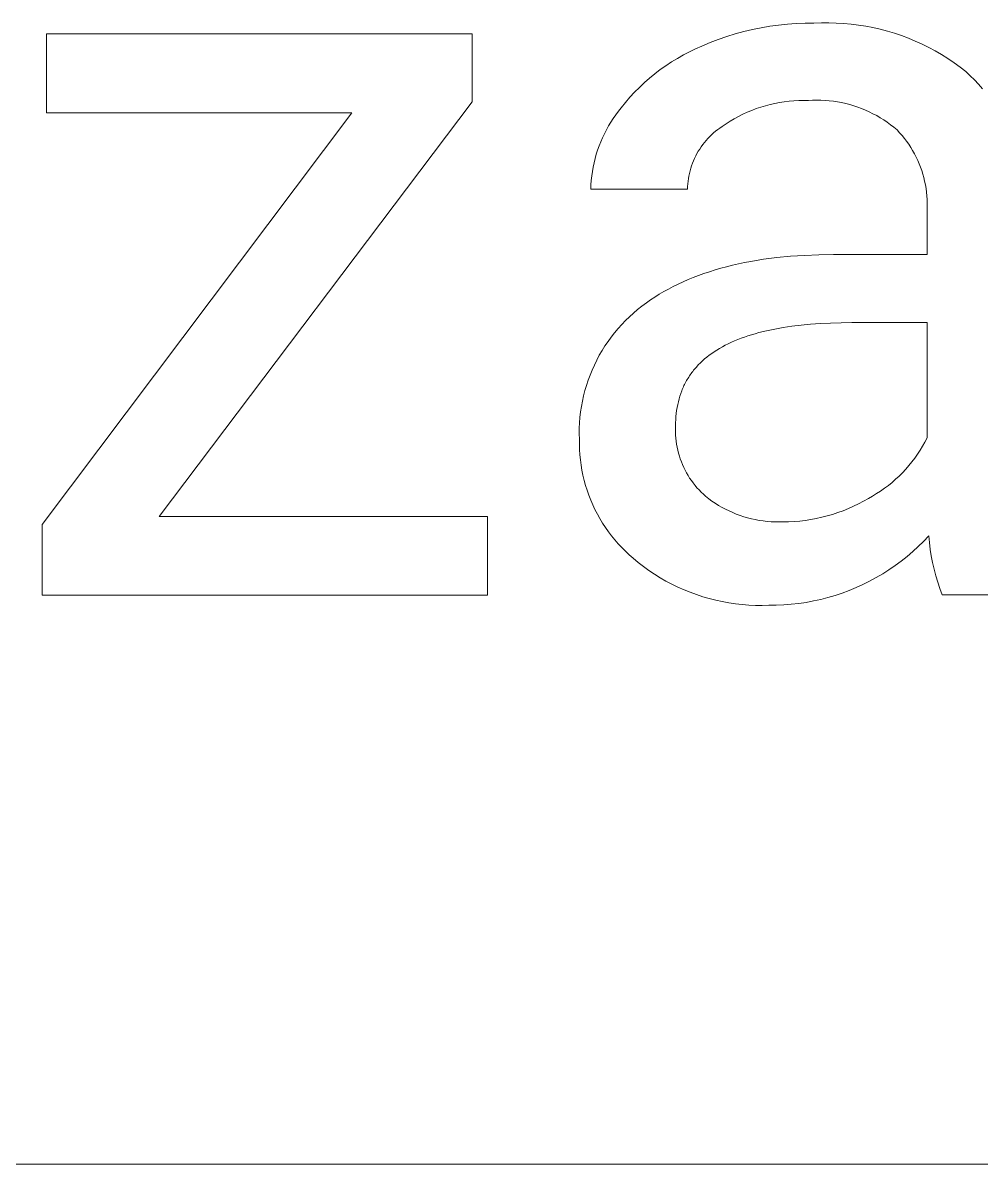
# Model space of a CAD drawing. Header units: millimetres. Extents: x -582 to 3448, y -204 to 2611.
# Drawn here: x 2303.6 to 2352, y 21 to 78.7 of the extents above; entities that cross this region are included whole.
import ezdxf

# ---------------------------------------------------------------- set-up
doc = ezdxf.new("R2010")
doc.units = ezdxf.units.MM
doc.header["$MEASUREMENT"] = 0
doc.layers.add('Domyślny', color=7, linetype='Continuous', true_color=0x000000)

msp = doc.modelspace()

# ---------------------------------------------------------------- linework, layer by layer
at = {"layer": 'Domyślny', "color": 18, "lineweight": 15, "true_color": 0x000000}
for p, q in [((2340.453, 78.365), (2340.892, 78.455)), ((2340.892, 78.455), (2341.333, 78.53)), ((2341.333, 78.53), (2341.777, 78.59)), ((2341.777, 78.59), (2342.223, 78.635)), ((2342.223, 78.635), (2342.67, 78.666)), ((2342.67, 78.666), (2343.118, 78.682)), ((2343.118, 78.682), (2343.566, 78.684)), ((2343.566, 78.684), (2343.94, 78.7)), ((2343.94, 78.7), (2344.314, 78.703)), ((2344.314, 78.703), (2344.689, 78.694)), ((2344.689, 78.694), (2345.063, 78.673)), ((2345.063, 78.673), (2345.436, 78.639)), ((2345.436, 78.639), (2345.807, 78.592)), ((2345.807, 78.592), (2346.177, 78.533)), ((2346.177, 78.533), (2346.545, 78.462)), ((2346.545, 78.462), (2346.91, 78.379)), ((2304.798, 74.154), (2304.798, 78.154)), ((2304.798, 78.154), (2326.297, 78.154)), ((2326.297, 78.154), (2326.297, 74.718)), ((2338.315, 77.704), (2338.733, 77.864)), ((2338.733, 77.864), (2339.157, 78.011)), ((2339.157, 78.011), (2339.585, 78.143)), ((2339.585, 78.143), (2340.017, 78.261)), ((2340.017, 78.261), (2340.453, 78.365)), ((2346.91, 78.379), (2347.272, 78.283)), ((2347.272, 78.283), (2347.631, 78.176)), ((2347.631, 78.176), (2347.986, 78.056)), ((2347.986, 78.056), (2348.337, 77.925)), ((2348.337, 77.925), (2348.683, 77.782)), ((2337.274, 77.241), (2337.586, 77.39)), ((2337.586, 77.39), (2337.902, 77.53)), ((2337.902, 77.53), (2338.315, 77.704)), ((2348.683, 77.782), (2349.024, 77.628)), ((2349.024, 77.628), (2349.36, 77.462)), ((2349.36, 77.462), (2349.69, 77.285)), ((2349.69, 77.285), (2350.014, 77.097)), ((2336.083, 76.538), (2336.372, 76.729)), ((2336.372, 76.729), (2336.667, 76.909)), ((2336.667, 76.909), (2336.967, 77.08)), ((2336.967, 77.08), (2337.274, 77.241)), ((2350.014, 77.097), (2350.332, 76.899)), ((2350.332, 76.899), (2350.642, 76.69)), ((2350.642, 76.69), (2350.946, 76.47)), ((2335.259, 75.909), (2335.526, 76.128)), ((2335.526, 76.128), (2335.801, 76.338)), ((2335.801, 76.338), (2336.083, 76.538)), ((2350.946, 76.47), (2351.242, 76.241)), ((2351.242, 76.241), (2351.463, 76.033)), ((2334.746, 75.444), (2334.999, 75.681)), ((2334.999, 75.681), (2335.259, 75.909)), ((2351.463, 76.033), (2351.677, 75.818)), ((2351.677, 75.818), (2351.883, 75.596)), ((2351.883, 75.596), (2352.082, 75.366)), ((2334.267, 74.946), (2334.502, 75.199)), ((2334.502, 75.199), (2334.746, 75.444)), ((2326.297, 74.718), (2310.488, 53.755)), ((2333.683, 74.241), (2333.822, 74.416)), ((2333.822, 74.416), (2334.04, 74.685)), ((2334.04, 74.685), (2334.267, 74.946)), ((2340.877, 74.447), (2340.646, 74.368)), ((2341.111, 74.517), (2340.877, 74.447)), ((2341.347, 74.58), (2341.111, 74.517)), ((2341.585, 74.634), (2341.347, 74.58)), ((2341.825, 74.68), (2341.585, 74.634)), ((2342.066, 74.717), (2341.825, 74.68)), ((2342.308, 74.746), (2342.066, 74.717)), ((2342.552, 74.767), (2342.308, 74.746)), ((2342.796, 74.779), (2342.552, 74.767)), ((2343.04, 74.783), (2342.796, 74.779)), ((2343.284, 74.778), (2343.04, 74.783)), ((2343.494, 74.79), (2343.284, 74.778)), ((2343.705, 74.794), (2343.494, 74.79)), ((2343.916, 74.792), (2343.705, 74.794)), ((2344.126, 74.782), (2343.916, 74.792)), ((2344.336, 74.764), (2344.126, 74.782)), ((2344.545, 74.74), (2344.336, 74.764)), ((2344.754, 74.708), (2344.545, 74.74)), ((2344.961, 74.67), (2344.754, 74.708)), ((2345.167, 74.624), (2344.961, 74.67)), ((2345.371, 74.572), (2345.167, 74.624)), ((2345.573, 74.512), (2345.371, 74.572)), ((2345.773, 74.446), (2345.573, 74.512)), ((2345.971, 74.372), (2345.773, 74.446)), ((2304.569, 53.366), (2320.218, 74.154)), ((2320.218, 74.154), (2304.798, 74.154)), ((2333.301, 73.689), (2333.422, 73.877)), ((2333.422, 73.877), (2333.549, 74.061)), ((2333.549, 74.061), (2333.683, 74.241)), ((2339.538, 73.858), (2339.328, 73.734)), ((2339.753, 73.975), (2339.538, 73.858)), ((2339.971, 74.085), (2339.753, 73.975)), ((2340.192, 74.187), (2339.971, 74.085)), ((2340.418, 74.282), (2340.192, 74.187)), ((2340.646, 74.368), (2340.418, 74.282)), ((2346.166, 74.292), (2345.971, 74.372)), ((2346.358, 74.206), (2346.166, 74.292)), ((2346.547, 74.113), (2346.358, 74.206)), ((2346.733, 74.013), (2346.547, 74.113)), ((2346.915, 73.907), (2346.733, 74.013)), ((2347.093, 73.795), (2346.915, 73.907)), ((2332.975, 73.102), (2333.077, 73.301)), ((2333.077, 73.301), (2333.186, 73.497)), ((2333.186, 73.497), (2333.301, 73.689)), ((2338.702, 73.308), (2338.597, 73.225)), ((2338.811, 73.388), (2338.702, 73.308)), ((2338.922, 73.463), (2338.811, 73.388)), ((2339.123, 73.602), (2338.922, 73.463)), ((2339.328, 73.734), (2339.123, 73.602)), ((2347.268, 73.677), (2347.093, 73.795)), ((2347.438, 73.554), (2347.268, 73.677)), ((2347.605, 73.424), (2347.438, 73.554)), ((2347.766, 73.289), (2347.605, 73.424)), ((2347.893, 73.152), (2347.766, 73.289)), ((2332.711, 72.485), (2332.792, 72.693)), ((2332.792, 72.693), (2332.88, 72.899)), ((2332.88, 72.899), (2332.975, 73.102)), ((2338.029, 72.654), (2337.947, 72.548)), ((2338.115, 72.758), (2338.029, 72.654)), ((2338.205, 72.858), (2338.115, 72.758)), ((2338.298, 72.955), (2338.205, 72.858)), ((2338.394, 73.048), (2338.298, 72.955)), ((2338.494, 73.139), (2338.394, 73.048)), ((2338.597, 73.225), (2338.494, 73.139)), ((2348.015, 73.012), (2347.893, 73.152)), ((2348.131, 72.867), (2348.015, 73.012)), ((2348.243, 72.719), (2348.131, 72.867)), ((2348.35, 72.567), (2348.243, 72.719)), ((2332.569, 72.06), (2332.636, 72.274)), ((2332.636, 72.274), (2332.711, 72.485)), ((2337.655, 72.097), (2337.592, 71.978)), ((2337.722, 72.213), (2337.655, 72.097)), ((2337.793, 72.328), (2337.722, 72.213)), ((2337.868, 72.439), (2337.793, 72.328)), ((2337.947, 72.548), (2337.868, 72.439)), ((2348.452, 72.411), (2348.35, 72.567)), ((2348.548, 72.252), (2348.452, 72.411)), ((2348.639, 72.09), (2348.548, 72.252)), ((2348.724, 71.924), (2348.639, 72.09)), ((2332.41, 71.408), (2332.456, 71.627)), ((2332.456, 71.627), (2332.509, 71.844)), ((2332.509, 71.844), (2332.569, 72.06)), ((2337.429, 71.609), (2337.384, 71.483)), ((2337.48, 71.734), (2337.429, 71.609)), ((2337.534, 71.857), (2337.48, 71.734)), ((2337.592, 71.978), (2337.534, 71.857)), ((2348.804, 71.756), (2348.724, 71.924)), ((2348.877, 71.585), (2348.804, 71.756)), ((2348.945, 71.412), (2348.877, 71.585)), ((2332.317, 70.743), (2332.341, 70.966)), ((2332.341, 70.966), (2332.372, 71.187)), ((2332.372, 71.187), (2332.41, 71.408)), ((2337.246, 70.964), (2337.223, 70.831)), ((2337.274, 71.095), (2337.246, 70.964)), ((2337.306, 71.226), (2337.274, 71.095)), ((2337.343, 71.355), (2337.306, 71.226)), ((2337.384, 71.483), (2337.343, 71.355)), ((2349.007, 71.237), (2348.945, 71.412)), ((2349.063, 71.06), (2349.007, 71.237)), ((2349.113, 70.881), (2349.063, 71.06)), ((2332.292, 70.296), (2332.301, 70.52)), ((2332.301, 70.52), (2332.317, 70.743)), ((2337.182, 70.43), (2337.177, 70.296)), ((2337.191, 70.564), (2337.182, 70.43)), ((2337.205, 70.698), (2337.191, 70.564)), ((2337.223, 70.831), (2337.205, 70.698)), ((2349.157, 70.7), (2349.113, 70.881)), ((2349.195, 70.518), (2349.157, 70.7)), ((2349.226, 70.335), (2349.195, 70.518)), ((2337.177, 70.296), (2332.292, 70.296)), ((2349.251, 70.15), (2349.226, 70.335)), ((2349.27, 69.965), (2349.251, 70.15)), ((2349.283, 69.78), (2349.27, 69.965)), ((2349.289, 69.594), (2349.283, 69.78)), ((2349.283, 69.222), (2349.289, 69.408)), ((2349.283, 66.994), (2349.283, 69.222)), ((2349.289, 69.408), (2349.289, 69.594)), ((2341.686, 66.841), (2342.373, 66.908)), ((2342.373, 66.908), (2343.08, 66.956)), ((2343.08, 66.956), (2343.809, 66.985)), ((2343.809, 66.985), (2344.559, 66.994)), ((2344.559, 66.994), (2349.283, 66.994)), ((2338.855, 66.303), (2339.149, 66.382)), ((2339.149, 66.382), (2339.447, 66.456)), ((2339.447, 66.456), (2339.751, 66.525)), ((2339.751, 66.525), (2340.06, 66.59)), ((2340.06, 66.59), (2340.375, 66.65)), ((2340.375, 66.65), (2341.02, 66.755)), ((2341.02, 66.755), (2341.686, 66.841)), ((2337.207, 65.731), (2337.468, 65.838)), ((2337.468, 65.838), (2337.735, 65.941)), ((2337.735, 65.941), (2338.007, 66.038)), ((2338.007, 66.038), (2338.285, 66.131)), ((2338.285, 66.131), (2338.567, 66.22)), ((2338.567, 66.22), (2338.855, 66.303)), ((2335.981, 65.123), (2336.215, 65.254)), ((2336.215, 65.254), (2336.455, 65.38)), ((2336.455, 65.38), (2336.701, 65.502)), ((2336.701, 65.502), (2336.951, 65.619)), ((2336.951, 65.619), (2337.207, 65.731)), ((2335.097, 64.552), (2335.31, 64.702)), ((2335.31, 64.702), (2335.528, 64.847)), ((2335.528, 64.847), (2335.752, 64.987)), ((2335.752, 64.987), (2335.981, 65.123)), ((2334.243, 63.855), (2334.447, 64.04)), ((2334.447, 64.04), (2334.658, 64.218)), ((2334.658, 64.218), (2334.875, 64.389)), ((2334.875, 64.389), (2335.097, 64.552)), ((2333.67, 63.259), (2333.854, 63.464)), ((2333.854, 63.464), (2334.045, 63.663)), ((2334.045, 63.663), (2334.243, 63.855)), ((2342.916, 63.432), (2342.455, 63.376)), ((2343.395, 63.478), (2342.916, 63.432)), ((2343.891, 63.513), (2343.395, 63.478)), ((2344.405, 63.538), (2343.891, 63.513)), ((2344.936, 63.554), (2344.405, 63.538)), ((2345.485, 63.559), (2344.936, 63.554)), ((2349.283, 63.559), (2345.485, 63.559)), ((2349.283, 57.734), (2349.283, 63.559)), ((2333.323, 62.83), (2333.493, 63.048)), ((2333.493, 63.048), (2333.67, 63.259)), ((2340.229, 62.887), (2340.052, 62.827)), ((2340.409, 62.944), (2340.229, 62.887)), ((2340.594, 62.999), (2340.409, 62.944)), ((2340.783, 63.051), (2340.594, 62.999)), ((2341.175, 63.147), (2340.783, 63.051)), ((2341.584, 63.234), (2341.175, 63.147)), ((2342.011, 63.31), (2341.584, 63.234)), ((2342.455, 63.376), (2342.011, 63.31)), ((2332.86, 62.145), (2333.006, 62.379)), ((2333.006, 62.379), (2333.161, 62.607)), ((2333.161, 62.607), (2333.323, 62.83)), ((2338.941, 62.337), (2338.8, 62.257)), ((2339.087, 62.415), (2338.941, 62.337)), ((2339.237, 62.49), (2339.087, 62.415)), ((2339.391, 62.562), (2339.237, 62.49)), ((2339.55, 62.632), (2339.391, 62.562)), ((2339.713, 62.7), (2339.55, 62.632)), ((2339.881, 62.765), (2339.713, 62.7)), ((2340.052, 62.827), (2339.881, 62.765)), ((2332.591, 61.663), (2332.722, 61.907)), ((2332.722, 61.907), (2332.86, 62.145)), ((2338.043, 61.722), (2337.932, 61.624)), ((2338.158, 61.818), (2338.043, 61.722)), ((2338.278, 61.911), (2338.158, 61.818)), ((2338.402, 62.001), (2338.278, 61.911)), ((2338.53, 62.089), (2338.402, 62.001)), ((2338.663, 62.174), (2338.53, 62.089)), ((2338.8, 62.257), (2338.663, 62.174)), ((2332.253, 60.909), (2332.357, 61.164)), ((2332.357, 61.164), (2332.47, 61.416)), ((2332.47, 61.416), (2332.591, 61.663)), ((2337.487, 61.151), (2337.443, 61.095)), ((2337.532, 61.206), (2337.487, 61.151)), ((2337.625, 61.314), (2337.532, 61.206)), ((2337.723, 61.42), (2337.625, 61.314)), ((2337.825, 61.523), (2337.723, 61.42)), ((2337.932, 61.624), (2337.825, 61.523)), ((2332.071, 60.388), (2332.157, 60.65)), ((2332.157, 60.65), (2332.253, 60.909)), ((2337.096, 60.564), (2337.062, 60.502)), ((2337.13, 60.626), (2337.096, 60.564)), ((2337.165, 60.687), (2337.13, 60.626)), ((2337.202, 60.747), (2337.165, 60.687)), ((2337.239, 60.807), (2337.202, 60.747)), ((2337.278, 60.866), (2337.239, 60.807)), ((2337.317, 60.924), (2337.278, 60.866)), ((2337.358, 60.982), (2337.317, 60.924)), ((2337.4, 61.039), (2337.358, 60.982)), ((2337.443, 61.095), (2337.4, 61.039)), ((2331.925, 59.857), (2331.993, 60.124)), ((2331.993, 60.124), (2332.071, 60.388)), ((2336.836, 59.982), (2336.791, 59.845)), ((2336.886, 60.116), (2336.836, 59.982)), ((2336.913, 60.182), (2336.886, 60.116)), ((2336.941, 60.247), (2336.913, 60.182)), ((2336.97, 60.312), (2336.941, 60.247)), ((2336.999, 60.376), (2336.97, 60.312)), ((2337.03, 60.439), (2336.999, 60.376)), ((2337.062, 60.502), (2337.03, 60.439)), ((2331.816, 59.316), (2331.866, 59.587)), ((2331.866, 59.587), (2331.925, 59.857)), ((2336.68, 59.42), (2336.652, 59.273)), ((2336.713, 59.564), (2336.68, 59.42)), ((2336.749, 59.706), (2336.713, 59.564)), ((2336.791, 59.845), (2336.749, 59.706)), ((2331.745, 58.769), (2331.776, 59.043)), ((2331.776, 59.043), (2331.816, 59.316)), ((2336.593, 58.817), (2336.582, 58.66)), ((2336.608, 58.972), (2336.593, 58.817)), ((2336.628, 59.124), (2336.608, 58.972)), ((2336.652, 59.273), (2336.628, 59.124)), ((2331.711, 58.219), (2331.723, 58.494)), ((2331.723, 58.494), (2331.745, 58.769)), ((2336.573, 58.338), (2336.569, 58.184)), ((2336.576, 58.5), (2336.573, 58.338)), ((2336.582, 58.66), (2336.576, 58.5)), ((2331.708, 57.943), (2331.711, 58.219)), ((2331.715, 57.667), (2331.708, 57.943)), ((2331.714, 57.405), (2331.715, 57.667)), ((2336.569, 58.184), (2336.569, 58.03)), ((2336.569, 58.03), (2336.575, 57.877)), ((2336.575, 57.877), (2336.586, 57.723)), ((2336.586, 57.723), (2336.603, 57.57)), ((2349.172, 57.521), (2349.283, 57.734)), ((2331.722, 57.143), (2331.714, 57.405)), ((2331.738, 56.881), (2331.722, 57.143)), ((2336.603, 57.57), (2336.624, 57.418)), ((2336.624, 57.418), (2336.651, 57.266)), ((2336.651, 57.266), (2336.684, 57.116)), ((2336.684, 57.116), (2336.721, 56.967)), ((2348.796, 56.906), (2348.928, 57.106)), ((2348.928, 57.106), (2349.053, 57.312)), ((2349.053, 57.312), (2349.172, 57.521)), ((2331.764, 56.62), (2331.738, 56.881)), ((2331.799, 56.36), (2331.764, 56.62)), ((2336.721, 56.967), (2336.764, 56.819)), ((2336.764, 56.819), (2336.812, 56.673)), ((2336.812, 56.673), (2336.865, 56.528)), ((2336.865, 56.528), (2336.923, 56.386)), ((2348.359, 56.332), (2348.511, 56.518)), ((2348.511, 56.518), (2348.657, 56.709)), ((2348.657, 56.709), (2348.796, 56.906)), ((2331.842, 56.101), (2331.799, 56.36)), ((2331.894, 55.844), (2331.842, 56.101)), ((2336.923, 56.386), (2336.986, 56.245)), ((2336.986, 56.245), (2337.053, 56.107)), ((2337.053, 56.107), (2337.126, 55.971)), ((2337.126, 55.971), (2337.203, 55.838)), ((2347.866, 55.806), (2348.036, 55.975)), ((2348.036, 55.975), (2348.2, 56.151)), ((2348.2, 56.151), (2348.359, 56.332)), ((2331.955, 55.589), (2331.894, 55.844)), ((2332.025, 55.337), (2331.955, 55.589)), ((2337.203, 55.838), (2337.284, 55.707)), ((2337.284, 55.707), (2337.371, 55.58)), ((2337.371, 55.58), (2337.461, 55.456)), ((2337.461, 55.456), (2337.556, 55.334)), ((2347.322, 55.332), (2347.508, 55.484)), ((2347.508, 55.484), (2347.69, 55.642)), ((2347.69, 55.642), (2347.866, 55.806)), ((2332.104, 55.086), (2332.025, 55.337)), ((2332.191, 54.839), (2332.104, 55.086)), ((2332.286, 54.595), (2332.191, 54.839)), ((2337.556, 55.334), (2337.655, 55.217)), ((2337.655, 55.217), (2337.758, 55.102)), ((2337.758, 55.102), (2337.865, 54.992)), ((2337.865, 54.992), (2337.976, 54.885)), ((2337.976, 54.885), (2338.09, 54.782)), ((2338.09, 54.782), (2338.248, 54.659)), ((2346.317, 54.674), (2346.526, 54.792)), ((2346.526, 54.792), (2346.732, 54.917)), ((2346.732, 54.917), (2346.933, 55.049)), ((2346.933, 55.049), (2347.13, 55.187)), ((2347.13, 55.187), (2347.322, 55.332)), ((2332.39, 54.354), (2332.286, 54.595)), ((2332.501, 54.117), (2332.39, 54.354)), ((2338.248, 54.659), (2338.41, 54.542)), ((2338.41, 54.542), (2338.576, 54.43)), ((2338.576, 54.43), (2338.746, 54.324)), ((2338.746, 54.324), (2338.919, 54.224)), ((2338.919, 54.224), (2339.096, 54.13)), ((2345.306, 54.163), (2345.565, 54.278)), ((2345.565, 54.278), (2345.82, 54.402)), ((2345.82, 54.402), (2346.071, 54.534)), ((2346.071, 54.534), (2346.317, 54.674)), ((2310.488, 53.755), (2327.076, 53.755)), ((2327.076, 53.755), (2327.076, 49.796)), ((2332.621, 53.883), (2332.501, 54.117)), ((2332.749, 53.654), (2332.621, 53.883)), ((2332.885, 53.43), (2332.749, 53.654)), ((2339.096, 54.13), (2339.275, 54.042)), ((2339.275, 54.042), (2339.458, 53.96)), ((2339.458, 53.96), (2339.643, 53.885)), ((2339.643, 53.885), (2339.831, 53.815)), ((2339.831, 53.815), (2340.021, 53.753)), ((2340.021, 53.753), (2340.213, 53.697)), ((2340.213, 53.697), (2340.407, 53.647)), ((2340.407, 53.647), (2340.602, 53.604)), ((2343.406, 53.61), (2343.684, 53.661)), ((2343.684, 53.661), (2343.961, 53.722)), ((2343.961, 53.722), (2344.236, 53.792)), ((2344.236, 53.792), (2344.508, 53.871)), ((2344.508, 53.871), (2344.777, 53.96)), ((2344.777, 53.96), (2345.043, 54.057)), ((2345.043, 54.057), (2345.306, 54.163)), ((2304.569, 49.796), (2304.569, 53.366)), ((2333.028, 53.21), (2332.885, 53.43)), ((2333.179, 52.996), (2333.028, 53.21)), ((2340.602, 53.604), (2340.799, 53.568)), ((2340.799, 53.568), (2340.997, 53.539)), ((2340.997, 53.539), (2341.196, 53.516)), ((2341.196, 53.516), (2341.395, 53.5)), ((2341.395, 53.5), (2341.595, 53.491)), ((2341.595, 53.491), (2341.795, 53.489)), ((2341.795, 53.489), (2341.995, 53.493)), ((2341.995, 53.493), (2342.279, 53.498)), ((2342.279, 53.498), (2342.562, 53.511)), ((2342.562, 53.511), (2342.844, 53.535)), ((2342.844, 53.535), (2343.126, 53.567)), ((2343.126, 53.567), (2343.406, 53.61)), ((2333.337, 52.786), (2333.179, 52.996)), ((2333.502, 52.583), (2333.337, 52.786)), ((2333.674, 52.385), (2333.502, 52.583)), ((2349.103, 52.508), (2348.833, 52.244)), ((2349.363, 52.782), (2349.103, 52.508)), ((2349.394, 52.443), (2349.363, 52.782)), ((2333.852, 52.192), (2333.674, 52.385)), ((2334.037, 52.007), (2333.852, 52.192)), ((2334.229, 51.827), (2334.037, 52.007)), ((2348.554, 51.989), (2348.267, 51.744)), ((2348.833, 52.244), (2348.554, 51.989)), ((2349.437, 52.104), (2349.394, 52.443)), ((2349.491, 51.768), (2349.437, 52.104)), ((2334.426, 51.655), (2334.229, 51.827)), ((2334.686, 51.439), (2334.426, 51.655)), ((2334.954, 51.233), (2334.686, 51.439)), ((2347.971, 51.509), (2347.667, 51.284)), ((2348.267, 51.744), (2347.971, 51.509)), ((2349.556, 51.433), (2349.491, 51.768)), ((2349.632, 51.101), (2349.556, 51.433)), ((2335.228, 51.036), (2334.954, 51.233)), ((2335.509, 50.849), (2335.228, 51.036)), ((2335.796, 50.671), (2335.509, 50.849)), ((2347.036, 50.868), (2346.71, 50.677)), ((2347.355, 51.071), (2347.036, 50.868)), ((2347.667, 51.284), (2347.355, 51.071)), ((2349.72, 50.771), (2349.632, 51.101)), ((2349.818, 50.445), (2349.72, 50.771)), ((2336.089, 50.503), (2335.796, 50.671)), ((2336.388, 50.345), (2336.089, 50.503)), ((2336.691, 50.197), (2336.388, 50.345)), ((2337, 50.06), (2336.691, 50.197)), ((2345.696, 50.172), (2345.347, 50.028)), ((2346.04, 50.329), (2345.696, 50.172)), ((2346.378, 50.497), (2346.04, 50.329)), ((2346.71, 50.677), (2346.378, 50.497)), ((2349.927, 50.122), (2349.818, 50.445)), ((2327.076, 49.796), (2304.569, 49.796)), ((2337.313, 49.933), (2337, 50.06)), ((2337.63, 49.817), (2337.313, 49.933)), ((2337.951, 49.712), (2337.63, 49.817)), ((2338.275, 49.618), (2337.951, 49.712)), ((2338.603, 49.535), (2338.275, 49.618)), ((2344.272, 49.67), (2343.906, 49.575)), ((2344.634, 49.777), (2344.272, 49.67)), ((2344.993, 49.896), (2344.634, 49.777)), ((2345.347, 50.028), (2344.993, 49.896)), ((2350.048, 49.803), (2349.927, 50.122)), ((2355.134, 49.803), (2350.048, 49.803)), ((2338.933, 49.463), (2338.603, 49.535)), ((2339.265, 49.403), (2338.933, 49.463)), ((2339.599, 49.353), (2339.265, 49.403)), ((2339.935, 49.316), (2339.599, 49.353)), ((2340.271, 49.289), (2339.935, 49.316)), ((2340.609, 49.274), (2340.271, 49.289)), ((2340.946, 49.271), (2340.609, 49.274)), ((2341.284, 49.279), (2340.946, 49.271)), ((2341.662, 49.282), (2341.284, 49.279)), ((2342.039, 49.298), (2341.662, 49.282)), ((2342.416, 49.328), (2342.039, 49.298)), ((2342.792, 49.37), (2342.416, 49.328)), ((2343.165, 49.425), (2342.792, 49.37)), ((2343.537, 49.494), (2343.165, 49.425)), ((2343.906, 49.575), (2343.537, 49.494)), ((1925.065, 21.042), (3448.113, 21.042))]:
    msp.add_line(p, q, dxfattribs=at)

doc.saveas('drawing.dxf')
